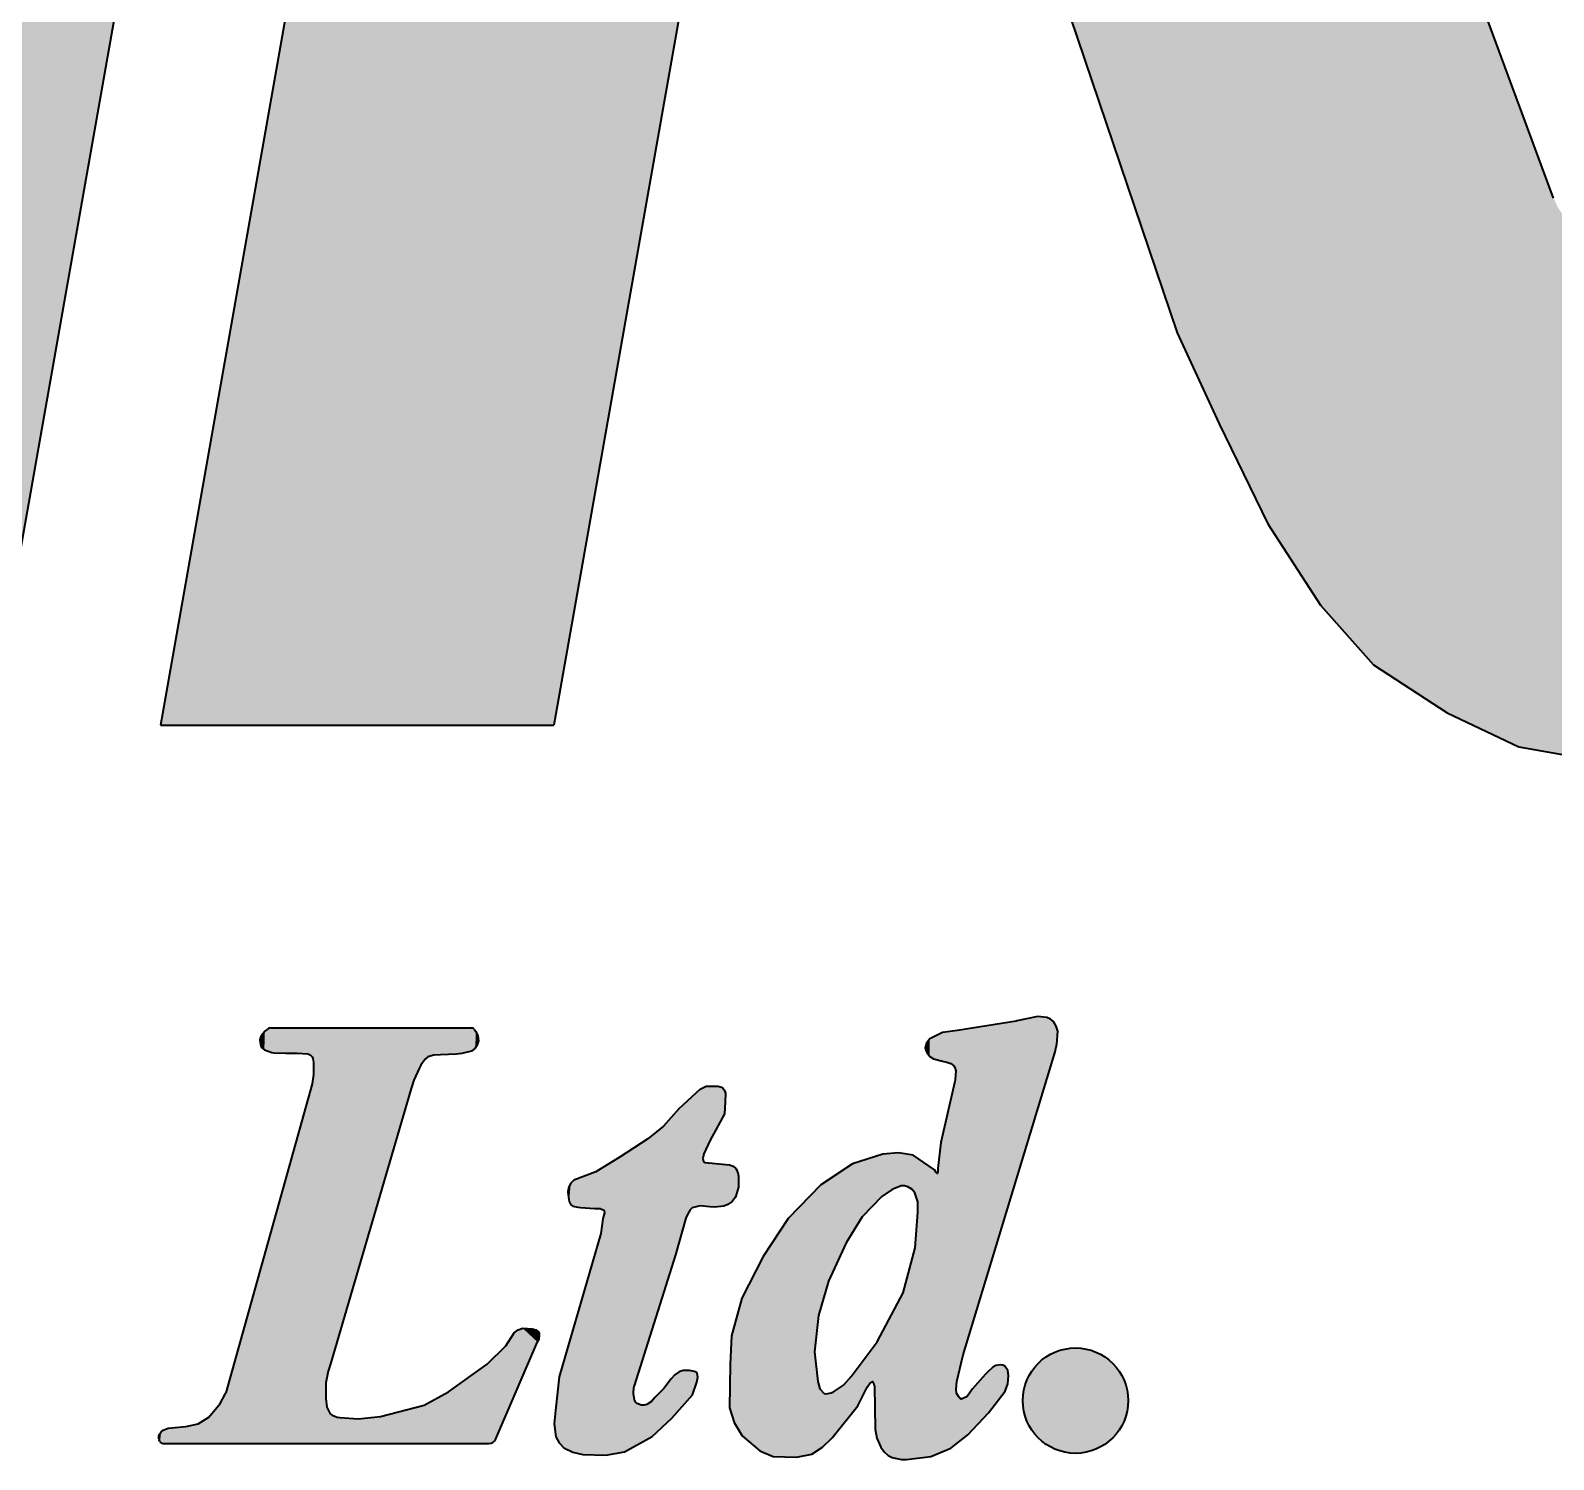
# Model space of a CAD drawing. Extents: x 23 to 417, y 3 to 294.
# Drawn here: x 320.737 to 325.714, y 39.376 to 44.043 of the extents above; entities that cross this region are included whole.
import ezdxf

# ---------------------------------------------------------------- set-up
doc = ezdxf.new("R2010")
doc.units = 0

msp = doc.modelspace()

# ---------------------------------------------------------------- linework, layer by layer
at = {"color": 6, "lineweight": 35, "ltscale": 0.145955}
msp.add_line((321.6192, 47.5235), (320.6027, 41.7745), dxfattribs=at)
msp.add_line((321.6192, 47.5235), (320.6027, 41.7745), dxfattribs=at)
at = {"color": 6, "lineweight": 35, "ltscale": 0.084645}
msp.add_line((325.7137, 43.4958), (324.5371, 46.6706), dxfattribs=at)
msp.add_line((325.7137, 43.4958), (324.5371, 46.6706), dxfattribs=at)
at = {"color": 6, "lineweight": 35, "ltscale": 0.120883}
msp.add_line((322.0036, 46.5359), (321.1617, 41.7745), dxfattribs=at)
msp.add_line((322.0036, 46.5359), (321.1617, 41.7745), dxfattribs=at)
at = {"color": 6, "lineweight": 35, "ltscale": 0.073752}
msp.add_line((323.5381, 45.8505), (324.4835, 43.056), dxfattribs=at)
msp.add_line((323.5381, 45.8505), (324.4835, 43.056), dxfattribs=at)
at = {"color": 6, "lineweight": 35, "ltscale": 0.102761}
msp.add_line((323.1633, 45.8221), (322.4476, 41.7745), dxfattribs=at)
msp.add_line((323.1633, 45.8221), (322.4476, 41.7745), dxfattribs=at)
at = {"color": 6, "lineweight": 35, "ltscale": 0.032148}
msp.add_line((321.1617, 41.7745), (322.4476, 41.7745), dxfattribs=at)
msp.add_line((321.1617, 41.7745), (322.4476, 41.7745), dxfattribs=at)
at = {"color": 6, "lineweight": 35, "ltscale": 0.016447}
msp.add_line((321.5203, 40.7853), (322.1782, 40.7853), dxfattribs=at)
msp.add_line((321.5203, 40.7853), (322.1782, 40.7853), dxfattribs=at)
at = {"color": 6, "lineweight": 35, "ltscale": 0.026195}
msp.add_line((321.6572, 40.6031), (321.3758, 39.5938), dxfattribs=at)
msp.add_line((321.6572, 40.6031), (321.3758, 39.5938), dxfattribs=at)
at = {"color": 6, "lineweight": 35, "ltscale": 0.023342}
msp.add_line((321.9817, 40.5876), (321.7187, 39.6917), dxfattribs=at)
msp.add_line((321.9817, 40.5876), (321.7187, 39.6917), dxfattribs=at)
at = {"color": 6, "lineweight": 35, "ltscale": 0.012203}
msp.add_line((322.601, 40.1142), (322.4649, 39.6454), dxfattribs=at)
msp.add_line((322.601, 40.1142), (322.4649, 39.6454), dxfattribs=at)
at = {"color": 6, "lineweight": 35, "ltscale": 0.011218}
msp.add_line((322.8448, 40.0444), (322.7097, 39.6165), dxfattribs=at)
msp.add_line((322.8448, 40.0444), (322.7097, 39.6165), dxfattribs=at)
at = {"color": 6, "lineweight": 35, "ltscale": 0.008612}
msp.add_line((322.2576, 39.4432), (322.3938, 39.7596), dxfattribs=at)
msp.add_line((322.2576, 39.4432), (322.3938, 39.7596), dxfattribs=at)
at = {"color": 6, "lineweight": 35, "ltscale": 0.026621}
msp.add_line((321.1705, 39.4286), (322.2353, 39.4286), dxfattribs=at)
msp.add_line((321.1705, 39.4286), (322.2353, 39.4286), dxfattribs=at)
at = {"color": 6, "lineweight": 35}
for points in [[(324.4835, 43.056), (324.6216, 42.7583), (324.7799, 42.4321), (324.952, 42.1658), (325.1259, 41.971), (325.3662, 41.8139), (325.6001, 41.7036), (325.859, 41.6573), (326.1875, 41.647), (326.3963, 41.6837), (326.5952, 41.7595), (326.6731, 41.8023), (326.9092, 41.9966), (327.1199, 42.3052), (327.2743, 42.7155), (327.3642, 43.1544), (327.4202, 43.4604), (327.4366, 43.5605)], [(324.4835, 43.056), (324.6216, 42.7583), (324.7799, 42.4321), (324.952, 42.1658), (325.1259, 41.971), (325.3662, 41.8139), (325.6001, 41.7036), (325.859, 41.6573), (326.1875, 41.647), (326.3963, 41.6837), (326.5952, 41.7595), (326.6731, 41.8023), (326.9092, 41.9966), (327.1199, 42.3052), (327.2743, 42.7155), (327.3642, 43.1544), (327.4202, 43.4604), (327.4366, 43.5605)], [(321.515, 40.7833), (321.5032, 40.7746), (321.4936, 40.7636), (321.4894, 40.7548), (321.4872, 40.7451), (321.4896, 40.7266), (321.4926, 40.7217), (321.5015, 40.714), (321.526, 40.7053), (321.5325, 40.7042), (321.5714, 40.703), (321.6103, 40.7024), (321.6436, 40.7008), (321.6512, 40.6969), (321.6572, 40.6912), (321.6602, 40.6854), (321.6624, 40.6721), (321.6625, 40.6651), (321.6619, 40.633), (321.6599, 40.6176), (321.6572, 40.6031)], [(321.515, 40.7833), (321.5032, 40.7746), (321.4936, 40.7636), (321.4894, 40.7548), (321.4872, 40.7451), (321.4896, 40.7266), (321.4926, 40.7217), (321.5015, 40.714), (321.526, 40.7053), (321.5325, 40.7042), (321.5714, 40.703), (321.6103, 40.7024), (321.6436, 40.7008), (321.6512, 40.6969), (321.6572, 40.6912), (321.6602, 40.6854), (321.6624, 40.6721), (321.6625, 40.6651), (321.6619, 40.633), (321.6599, 40.6176), (321.6572, 40.6031)], [(322.1871, 40.7818), (322.1928, 40.7739), (322.1994, 40.7593), (322.2007, 40.7431), (322.1973, 40.7299), (322.1903, 40.7187), (322.1781, 40.7095), (322.1466, 40.7014), (322.1298, 40.7), (322.0774, 40.697), (322.0553, 40.6961), (322.0354, 40.6905), (322.0266, 40.6836), (322.0129, 40.6638), (322.0072, 40.6528), (321.9899, 40.6151), (321.9817, 40.5876)], [(322.1871, 40.7818), (322.1928, 40.7739), (322.1994, 40.7593), (322.2007, 40.7431), (322.1973, 40.7299), (322.1903, 40.7187), (322.1781, 40.7095), (322.1466, 40.7014), (322.1298, 40.7), (322.0774, 40.697), (322.0553, 40.6961), (322.0354, 40.6905), (322.0266, 40.6836), (322.0129, 40.6638), (322.0072, 40.6528), (321.9899, 40.6151), (321.9817, 40.5876)], [(322.9256, 40.5854), (322.8559, 40.5207), (322.8058, 40.4648), (322.7539, 40.4233), (322.6643, 40.3646), (322.5847, 40.3155), (322.5122, 40.2881), (322.5028, 40.2783), (322.4962, 40.2666), (322.4933, 40.2499), (322.4947, 40.2318), (322.4974, 40.2187), (322.5032, 40.208), (322.5095, 40.2037), (322.5259, 40.1995), (322.5346, 40.1985), (322.58, 40.1953), (322.5984, 40.1953), (322.6111, 40.1905), (322.6122, 40.1881), (322.6126, 40.1817), (322.6088, 40.1657), (322.6076, 40.1616), (322.601, 40.1142)], [(322.9256, 40.5854), (322.8559, 40.5207), (322.8058, 40.4648), (322.7539, 40.4233), (322.6643, 40.3646), (322.5847, 40.3155), (322.5122, 40.2881), (322.5028, 40.2783), (322.4962, 40.2666), (322.4933, 40.2499), (322.4947, 40.2318), (322.4974, 40.2187), (322.5032, 40.208), (322.5095, 40.2037), (322.5259, 40.1995), (322.5346, 40.1985), (322.58, 40.1953), (322.5984, 40.1953), (322.6111, 40.1905), (322.6122, 40.1881), (322.6126, 40.1817), (322.6088, 40.1657), (322.6076, 40.1616), (322.601, 40.1142)], [(322.9256, 40.5854), (322.9452, 40.595), (322.9686, 40.595), (322.9827, 40.5951), (322.9954, 40.5921), (323, 40.5884), (323.0038, 40.5835), (323.0085, 40.5717), (323.0075, 40.5425), (323.0046, 40.5045), (322.9769, 40.4525), (322.9584, 40.4184), (322.9376, 40.3738), (322.9337, 40.3594), (322.9358, 40.3487), (322.9373, 40.3475), (322.9413, 40.3461), (322.9514, 40.3451), (322.9541, 40.345), (322.9859, 40.3419), (323.0208, 40.3378), (323.0329, 40.3333), (323.0424, 40.3258), (323.0457, 40.3205), (323.0493, 40.3077), (323.0502, 40.3008), (323.0511, 40.2648), (323.0408, 40.2323), (323.0297, 40.2187), (323.0157, 40.2084), (323.0023, 40.203), (322.9728, 40.2001), (322.957, 40.2012), (322.9254, 40.2042), (322.8992, 40.1978), (322.8927, 40.1914), (322.883, 40.1736), (322.8791, 40.1636), (322.8448, 40.0444)], [(322.9256, 40.5854), (322.9452, 40.595), (322.9686, 40.595), (322.9827, 40.5951), (322.9954, 40.5921), (323, 40.5884), (323.0038, 40.5835), (323.0085, 40.5717), (323.0075, 40.5425), (323.0046, 40.5045), (322.9769, 40.4525), (322.9584, 40.4184), (322.9376, 40.3738), (322.9337, 40.3594), (322.9358, 40.3487), (322.9373, 40.3475), (322.9413, 40.3461), (322.9514, 40.3451), (322.9541, 40.345), (322.9859, 40.3419), (323.0208, 40.3378), (323.0329, 40.3333), (323.0424, 40.3258), (323.0457, 40.3205), (323.0493, 40.3077), (323.0502, 40.3008), (323.0511, 40.2648), (323.0408, 40.2323), (323.0297, 40.2187), (323.0157, 40.2084), (323.0023, 40.203), (322.9728, 40.2001), (322.957, 40.2012), (322.9254, 40.2042), (322.8992, 40.1978), (322.8927, 40.1914), (322.883, 40.1736), (322.8791, 40.1636), (322.8448, 40.0444)], [(321.7187, 39.6917), (321.7101, 39.6643), (321.702, 39.6262), (321.7025, 39.5746), (321.7056, 39.5467), (321.7168, 39.5246), (321.7234, 39.5201), (321.7397, 39.5145), (321.7486, 39.5128), (321.8079, 39.5086), (321.8811, 39.5166), (322.0241, 39.5536), (322.1032, 39.5965), (322.2292, 39.6867), (322.2907, 39.7472), (322.3175, 39.7899), (322.3306, 39.7992), (322.3456, 39.8044), (322.3762, 39.8026), (322.3882, 39.7992), (322.3971, 39.7927), (322.3992, 39.7878), (322.3998, 39.7821), (322.3979, 39.77), (322.3938, 39.7596)], [(321.7187, 39.6917), (321.7101, 39.6643), (321.702, 39.6262), (321.7025, 39.5746), (321.7056, 39.5467), (321.7168, 39.5246), (321.7234, 39.5201), (321.7397, 39.5145), (321.7486, 39.5128), (321.8079, 39.5086), (321.8811, 39.5166), (322.0241, 39.5536), (322.1032, 39.5965), (322.2292, 39.6867), (322.2907, 39.7472), (322.3175, 39.7899), (322.3306, 39.7992), (322.3456, 39.8044), (322.3762, 39.8026), (322.3882, 39.7992), (322.3971, 39.7927), (322.3992, 39.7878), (322.3998, 39.7821), (322.3979, 39.77), (322.3938, 39.7596)], [(322.4649, 39.6454), (322.4532, 39.5363), (322.4482, 39.4921), (322.4539, 39.4498), (322.4646, 39.4302), (322.48, 39.4141), (322.5092, 39.3993), (322.5419, 39.3925), (322.6172, 39.3902), (322.6777, 39.4007), (322.7686, 39.4506), (322.8328, 39.511), (322.9006, 39.587), (322.9148, 39.6287), (322.9178, 39.6442), (322.9155, 39.657), (322.9133, 39.6595), (322.9071, 39.6631), (322.8905, 39.6663), (322.8862, 39.6665), (322.8704, 39.6661), (322.8564, 39.6621), (322.8423, 39.6525), (322.8302, 39.6396), (322.807, 39.608), (322.7784, 39.579), (322.7662, 39.5657), (322.7516, 39.5559), (322.743, 39.5537), (322.7339, 39.5535), (322.7183, 39.5592), (322.7151, 39.5624), (322.7109, 39.5706), (322.7081, 39.5911), (322.708, 39.5965), (322.7097, 39.6165)], [(322.4649, 39.6454), (322.4532, 39.5363), (322.4482, 39.4921), (322.4539, 39.4498), (322.4646, 39.4302), (322.48, 39.4141), (322.5092, 39.3993), (322.5419, 39.3925), (322.6172, 39.3902), (322.6777, 39.4007), (322.7686, 39.4506), (322.8328, 39.511), (322.9006, 39.587), (322.9148, 39.6287), (322.9178, 39.6442), (322.9155, 39.657), (322.9133, 39.6595), (322.9071, 39.6631), (322.8905, 39.6663), (322.8862, 39.6665), (322.8704, 39.6661), (322.8564, 39.6621), (322.8423, 39.6525), (322.8302, 39.6396), (322.807, 39.608), (322.7784, 39.579), (322.7662, 39.5657), (322.7516, 39.5559), (322.743, 39.5537), (322.7339, 39.5535), (322.7183, 39.5592), (322.7151, 39.5624), (322.7109, 39.5706), (322.7081, 39.5911), (322.708, 39.5965), (322.7097, 39.6165)], [(321.1599, 39.4347), (321.1575, 39.4397), (321.1563, 39.4449), (321.1569, 39.4522), (321.1595, 39.4592), (321.1644, 39.4662), (321.1708, 39.4717), (321.1874, 39.4781), (321.2449, 39.4833), (321.2851, 39.4925), (321.3197, 39.5145), (321.3568, 39.5587), (321.3736, 39.5889), (321.3758, 39.5938)], [(321.1599, 39.4347), (321.1575, 39.4397), (321.1563, 39.4449), (321.1569, 39.4522), (321.1595, 39.4592), (321.1644, 39.4662), (321.1708, 39.4717), (321.1874, 39.4781), (321.2449, 39.4833), (321.2851, 39.4925), (321.3197, 39.5145), (321.3568, 39.5587), (321.3736, 39.5889), (321.3758, 39.5938)]]:
    msp.add_lwpolyline(points, dxfattribs=at)
for points in [[(323.6914, 40.3223), (323.6213, 40.3698), (323.573, 40.3777), (323.5223, 40.3729), (323.4231, 40.3415), (323.3202, 40.2732), (323.2133, 40.1631), (323.1313, 40.0385), (323.0616, 39.9031), (323.0283, 39.7802), (323.0233, 39.6875), (323.0215, 39.5441), (323.0364, 39.4961), (323.0623, 39.453), (323.1205, 39.4036), (323.164, 39.3855), (323.2406, 39.3833), (323.2903, 39.3937), (323.3253, 39.4158), (323.3567, 39.4463), (323.4408, 39.5506), (323.4709, 39.6121), (323.4806, 39.6258), (323.489, 39.6302), (323.49, 39.6294), (323.4917, 39.6265), (323.494, 39.6176), (323.4945, 39.6151), (323.4969, 39.4752), (323.5031, 39.4451), (323.5156, 39.4161), (323.5262, 39.4012), (323.5394, 39.3893), (323.5527, 39.3825), (323.5832, 39.3763), (323.5991, 39.3757), (323.6789, 39.3861), (323.7439, 39.4133), (323.8005, 39.4569), (323.8677, 39.5278), (323.9215, 39.5992), (323.9307, 39.6234), (323.9334, 39.6499), (323.9302, 39.667), (323.9211, 39.6801), (323.9146, 39.6834), (323.9072, 39.6849), (323.8917, 39.683), (323.8817, 39.6779), (323.8654, 39.6624), (323.8582, 39.654), (323.8157, 39.6062), (323.7982, 39.5813), (323.7793, 39.5727), (323.7739, 39.5763), (323.769, 39.5818), (323.7635, 39.5929), (323.7615, 39.605), (323.7636, 39.6302), (323.7849, 39.7172), (324.085, 40.7067), (324.0889, 40.7235), (324.0906, 40.7308), (324.0939, 40.7748), (324.0889, 40.7916), (324.08, 40.8058), (324.0704, 40.8141), (324.0585, 40.8195), (324.0287, 40.8221), (323.9605, 40.8083), (323.9584, 40.8078), (323.7657, 40.7764), (323.717, 40.7707), (323.6754, 40.7495), (323.6652, 40.7358), (323.6611, 40.7201), (323.6624, 40.7123), (323.6655, 40.7048), (323.6758, 40.6921), (323.6881, 40.6846), (323.7167, 40.6771), (323.7318, 40.6735), (323.7444, 40.6686), (323.7544, 40.6612), (323.7576, 40.6564), (323.7609, 40.645), (323.759, 40.6174), (323.7577, 40.6102), (323.7117, 40.4114), (323.7021, 40.3264), (323.702, 40.3153), (323.7004, 40.3098), (323.7001, 40.3098), (323.6997, 40.3099), (323.6988, 40.3106), (323.6967, 40.3134), (323.6915, 40.3221)], [(323.6914, 40.3223), (323.6213, 40.3698), (323.573, 40.3777), (323.5223, 40.3729), (323.4231, 40.3415), (323.3202, 40.2732), (323.2133, 40.1631), (323.1313, 40.0385), (323.0616, 39.9031), (323.0283, 39.7802), (323.0233, 39.6875), (323.0215, 39.5441), (323.0364, 39.4961), (323.0623, 39.453), (323.1205, 39.4036), (323.164, 39.3855), (323.2406, 39.3833), (323.2903, 39.3937), (323.3253, 39.4158), (323.3567, 39.4463), (323.4408, 39.5506), (323.4709, 39.6121), (323.4806, 39.6258), (323.489, 39.6302), (323.49, 39.6294), (323.4917, 39.6265), (323.494, 39.6176), (323.4945, 39.6151), (323.4969, 39.4752), (323.5031, 39.4451), (323.5156, 39.4161), (323.5262, 39.4012), (323.5394, 39.3893), (323.5527, 39.3825), (323.5832, 39.3763), (323.5991, 39.3757), (323.6789, 39.3861), (323.7439, 39.4133), (323.8005, 39.4569), (323.8677, 39.5278), (323.9215, 39.5992), (323.9307, 39.6234), (323.9334, 39.6499), (323.9302, 39.667), (323.9211, 39.6801), (323.9146, 39.6834), (323.9072, 39.6849), (323.8917, 39.683), (323.8817, 39.6779), (323.8654, 39.6624), (323.8582, 39.654), (323.8157, 39.6062), (323.7982, 39.5813), (323.7793, 39.5727), (323.7739, 39.5763), (323.769, 39.5818), (323.7635, 39.5929), (323.7615, 39.605), (323.7636, 39.6302), (323.7849, 39.7172), (324.085, 40.7067), (324.0889, 40.7235), (324.0906, 40.7308), (324.0939, 40.7748), (324.0889, 40.7916), (324.08, 40.8058), (324.0704, 40.8141), (324.0585, 40.8195), (324.0287, 40.8221), (323.9605, 40.8083), (323.9584, 40.8078), (323.7657, 40.7764), (323.717, 40.7707), (323.6754, 40.7495), (323.6652, 40.7358), (323.6611, 40.7201), (323.6624, 40.7123), (323.6655, 40.7048), (323.6758, 40.6921), (323.6881, 40.6846), (323.7167, 40.6771), (323.7318, 40.6735), (323.7444, 40.6686), (323.7544, 40.6612), (323.7576, 40.6564), (323.7609, 40.645), (323.759, 40.6174), (323.7577, 40.6102), (323.7117, 40.4114), (323.7021, 40.3264), (323.702, 40.3153), (323.7004, 40.3098), (323.7001, 40.3098), (323.6997, 40.3099), (323.6988, 40.3106), (323.6967, 40.3134), (323.6915, 40.3221)], [(323.5529, 40.2574), (323.5195, 40.2346), (323.4542, 40.1687), (323.4025, 40.0833), (323.3444, 39.9583), (323.3125, 39.8463), (323.2994, 39.7276), (323.3094, 39.6304), (323.3169, 39.6065), (323.3304, 39.5916), (323.3374, 39.5903), (323.3534, 39.5933), (323.3614, 39.5966), (323.3935, 39.6186), (323.4185, 39.6466), (323.5035, 39.7606), (323.5886, 39.9206), (323.6279, 40.0675), (323.6365, 40.1838), (323.6364, 40.2168), (323.6272, 40.2467), (323.6172, 40.2585), (323.604, 40.2667), (323.5935, 40.2694), (323.5827, 40.2694)], [(323.5529, 40.2574), (323.5195, 40.2346), (323.4542, 40.1687), (323.4025, 40.0833), (323.3444, 39.9583), (323.3125, 39.8463), (323.2994, 39.7276), (323.3094, 39.6304), (323.3169, 39.6065), (323.3304, 39.5916), (323.3374, 39.5903), (323.3534, 39.5933), (323.3614, 39.5966), (323.3935, 39.6186), (323.4185, 39.6466), (323.5035, 39.7606), (323.5886, 39.9206), (323.6279, 40.0675), (323.6365, 40.1838), (323.6364, 40.2168), (323.6272, 40.2467), (323.6172, 40.2585), (323.604, 40.2667), (323.5935, 40.2694), (323.5827, 40.2694)]]:
    msp.add_lwpolyline(points, close=True, dxfattribs=at)
msp.add_circle((324.1517, 39.568), 0.1721, dxfattribs=at)
msp.add_circle((324.1517, 39.568), 0.1721, dxfattribs=at)
for centre, radius, start, end in [((321.5214, 40.7746), 0.0108, 95.6957, 126.0242), ((321.5214, 40.7746), 0.0108, 95.6957, 126.0242), ((322.1778, 40.7711), 0.0142, 48.5459, 88.2847), ((322.1778, 40.7711), 0.0142, 48.5459, 88.2847), ((321.1705, 39.4407), 0.0121, 209.3424, 270), ((321.1705, 39.4407), 0.0121, 209.3424, 270), ((322.2353, 39.4528), 0.0242, 270, 336.7085), ((322.2353, 39.4528), 0.0242, 270, 336.7085)]:
    msp.add_arc(centre, radius, start, end, dxfattribs=at)
at = {"color": 6, "lineweight": 5}
for points in [[(324.4835, 43.056), (323.5381, 45.8505), (323.9028, 47.4778), (323.6389, 47.5877)], [(324.4835, 43.056), (323.6389, 47.5877), (323.5381, 45.8505)], [(324.4835, 43.056), (324.1438, 47.2856), (323.6389, 47.5877), (323.9028, 47.4778)], [(322.4476, 41.7745), (322.5117, 47.4199), (323.1633, 45.8221), (322.7476, 47.5531)], [(319.2578, 41.7745), (320.2744, 47.5235), (320.6027, 41.7745), (321.6192, 47.5235)], [(320.2744, 47.5235), (319.2578, 41.7745), (321.6192, 47.5235), (320.6027, 41.7745)], [(324.4835, 43.056), (323.9028, 47.4778), (324.3348, 47.046), (324.1438, 47.2856)], [(322.1297, 46.9314), (322.313, 47.2359), (322.4476, 41.7745), (322.5117, 47.4199)], [(323.1633, 45.8221), (322.5117, 47.4199), (322.4476, 41.7745), (322.313, 47.2359)], [(324.4835, 43.056), (324.45, 46.8557), (324.1438, 47.2856), (324.3348, 47.046)], [(322.4476, 41.7745), (322.313, 47.2359), (322.1297, 46.9314)], [(324.4835, 43.056), (324.3348, 47.046), (324.5371, 46.6706), (324.45, 46.8557)], [(322.4476, 41.7745), (321.1617, 41.7745), (322.1297, 46.9314), (322.0036, 46.5359)], [(322.0036, 46.5359), (321.1617, 41.7745), (322.1297, 46.9314), (322.4476, 41.7745)], [(324.4835, 43.056), (324.6216, 42.7583), (324.45, 46.8557), (324.5371, 46.6706)], [(324.4835, 43.056), (324.5371, 46.6706), (324.6216, 42.7583)], [(325.7137, 43.4958), (324.7799, 42.4321), (324.5371, 46.6706), (324.6216, 42.7583)], [(325.7137, 43.4958), (324.5371, 46.6706), (324.7799, 42.4321), (324.6216, 42.7583)], [(325.7137, 43.4958), (325.1259, 41.971), (324.7799, 42.4321), (324.952, 42.1658)], [(325.7137, 43.4958), (324.7799, 42.4321), (325.1259, 41.971), (324.952, 42.1658)], [(325.7137, 43.4958), (325.6001, 41.7036), (325.1259, 41.971), (325.3662, 41.8139)], [(325.7137, 43.4958), (325.1259, 41.971), (325.6001, 41.7036), (325.3662, 41.8139)], [(325.859, 41.6573), (325.6001, 41.7036), (325.7288, 43.4634), (325.7137, 43.4958)], [(325.859, 41.6573), (325.7137, 43.4958), (325.6001, 41.7036)], [(325.859, 41.6573), (325.749, 43.4339), (325.7137, 43.4958), (325.7288, 43.4634)], [(323.7657, 40.7764), (323.7849, 39.7172), (323.9584, 40.8078)], [(323.7657, 40.7764), (323.7849, 39.7172), (323.9584, 40.8078)], [(324.0889, 40.7235), (324.0266, 40.8219), (323.7849, 39.7172), (323.9584, 40.8078)], [(324.0889, 40.7235), (324.0266, 40.8219), (323.7849, 39.7172), (323.9584, 40.8078)], [(324.0889, 40.7235), (324.0695, 40.8147), (324.0266, 40.8219), (324.0568, 40.8199)], [(324.0889, 40.7235), (324.0695, 40.8147), (324.0266, 40.8219), (324.0568, 40.8199)], [(324.0889, 40.7235), (324.0889, 40.7916), (324.0695, 40.8147), (324.08, 40.8058)], [(324.0889, 40.7235), (324.0889, 40.7916), (324.0695, 40.8147), (324.08, 40.8058)], [(321.4896, 40.7266), (321.4872, 40.7451), (321.4936, 40.7636), (321.4894, 40.7548)], [(321.4894, 40.7548), (321.4872, 40.7451), (321.4936, 40.7636), (321.4896, 40.7266)], [(321.4936, 40.7636), (321.4926, 40.7217), (321.4896, 40.7266)], [(321.4896, 40.7266), (321.4926, 40.7217), (321.4936, 40.7636), (321.5015, 40.714)], [(321.5032, 40.7746), (321.5015, 40.714), (321.4936, 40.7636), (321.4926, 40.7217)], [(321.4936, 40.7636), (321.5015, 40.714), (321.5032, 40.7746), (321.526, 40.7053)], [(321.515, 40.7833), (321.526, 40.7053), (321.5032, 40.7746), (321.5015, 40.714)], [(321.5032, 40.7746), (321.526, 40.7053), (321.515, 40.7833), (321.515, 40.7853)], [(321.515, 40.7853), (322.1871, 40.7853), (321.515, 40.7833), (321.526, 40.7053)], [(322.1871, 40.7853), (321.515, 40.7853), (321.5325, 40.7042), (321.526, 40.7053)], [(322.1871, 40.7853), (321.5714, 40.703), (321.526, 40.7053), (321.5325, 40.7042)], [(322.1871, 40.7853), (321.5325, 40.7042), (321.6103, 40.7024), (321.5714, 40.703)], [(322.1871, 40.7853), (321.6436, 40.7008), (321.5714, 40.703), (321.6103, 40.7024)], [(322.1871, 40.7853), (321.6103, 40.7024), (321.6512, 40.6969), (321.6436, 40.7008)], [(322.1871, 40.7853), (321.6572, 40.6912), (321.6436, 40.7008), (321.6512, 40.6969)], [(322.1871, 40.7853), (321.6512, 40.6969), (321.6602, 40.6854), (321.6572, 40.6912)], [(322.1871, 40.7853), (321.6624, 40.6721), (321.6572, 40.6912), (321.6602, 40.6854)], [(322.1871, 40.7853), (321.6602, 40.6854), (321.6625, 40.6651), (321.6624, 40.6721)], [(321.6625, 40.6651), (321.6624, 40.6721), (322.0354, 40.6905), (322.1871, 40.7853)], [(322.1871, 40.7853), (321.6625, 40.6651), (322.0553, 40.6961), (322.0354, 40.6905)], [(322.1871, 40.7853), (322.0774, 40.697), (322.0354, 40.6905), (322.0553, 40.6961)], [(322.1871, 40.7853), (322.0553, 40.6961), (322.1298, 40.7), (322.0774, 40.697)], [(322.1871, 40.7853), (322.1466, 40.7014), (322.0774, 40.697), (322.1298, 40.7)], [(322.1871, 40.7853), (322.1298, 40.7), (322.1781, 40.7095), (322.1466, 40.7014)], [(322.1466, 40.7014), (322.1871, 40.7853), (322.1781, 40.7095), (322.1871, 40.7818)], [(322.1871, 40.7853), (322.1781, 40.7095), (322.1871, 40.7818)], [(322.1781, 40.7095), (322.1871, 40.7818), (322.1903, 40.7187), (322.1928, 40.7739)], [(322.1903, 40.7187), (322.1871, 40.7818), (322.1781, 40.7095)], [(322.1973, 40.7299), (322.1928, 40.7739), (322.1903, 40.7187), (322.1871, 40.7818)], [(322.1903, 40.7187), (322.1928, 40.7739), (322.1973, 40.7299), (322.1994, 40.7593)], [(322.2007, 40.7431), (322.1994, 40.7593), (322.1973, 40.7299), (322.1928, 40.7739)], [(322.1973, 40.7299), (322.1994, 40.7593), (322.2007, 40.7431)], [(323.717, 40.7707), (323.6754, 40.7495), (323.6881, 40.6846), (323.6758, 40.6921)], [(323.717, 40.7707), (323.6754, 40.7495), (323.6881, 40.6846), (323.6758, 40.6921)], [(323.717, 40.7707), (323.6881, 40.6846), (323.7318, 40.6735), (323.7167, 40.6771)], [(323.717, 40.7707), (323.6881, 40.6846), (323.7318, 40.6735), (323.7167, 40.6771)], [(323.7657, 40.7764), (323.717, 40.7707), (323.7444, 40.6686), (323.7318, 40.6735)], [(323.7657, 40.7764), (323.717, 40.7707), (323.7444, 40.6686), (323.7318, 40.6735)], [(323.7657, 40.7764), (323.7444, 40.6686), (323.7576, 40.6564), (323.7544, 40.6612)], [(323.7657, 40.7764), (323.7444, 40.6686), (323.7576, 40.6564), (323.7544, 40.6612)], [(323.7657, 40.7764), (323.7576, 40.6564), (323.7615, 39.605), (323.7609, 40.645)], [(323.7657, 40.7764), (323.7576, 40.6564), (323.7615, 39.605), (323.7609, 40.645)], [(323.7657, 40.7764), (323.7615, 39.605), (323.7849, 39.7172), (323.7636, 39.6302)], [(323.7657, 40.7764), (323.7615, 39.605), (323.7849, 39.7172), (323.7636, 39.6302)], [(324.0889, 40.7235), (324.0906, 40.7308), (324.0889, 40.7916), (324.0939, 40.7748)], [(324.0889, 40.7235), (324.0906, 40.7308), (324.0889, 40.7916), (324.0939, 40.7748)], [(323.6611, 40.7201), (323.6624, 40.7123), (323.6652, 40.7358), (323.6655, 40.7048)], [(323.6611, 40.7201), (323.6624, 40.7123), (323.6652, 40.7358), (323.6655, 40.7048)], [(323.6652, 40.7358), (323.6655, 40.7048), (323.6754, 40.7495), (323.6758, 40.6921)], [(323.6652, 40.7358), (323.6655, 40.7048), (323.6754, 40.7495), (323.6758, 40.6921)], [(321.7025, 39.5746), (321.6625, 40.6651), (321.6599, 40.6176), (321.6619, 40.633)], [(321.6625, 40.6651), (321.7025, 39.5746), (321.6619, 40.633)], [(321.6625, 40.6651), (322.0354, 40.6905), (322.0129, 40.6638), (322.0266, 40.6836)], [(321.6625, 40.6651), (322.0266, 40.6836), (322.0354, 40.6905)], [(321.6625, 40.6651), (322.0072, 40.6528), (322.0266, 40.6836), (322.0129, 40.6638)], [(321.6625, 40.6651), (322.0129, 40.6638), (321.9899, 40.6151), (322.0072, 40.6528)], [(321.6625, 40.6651), (321.9899, 40.6151), (321.7101, 39.6643), (321.9817, 40.5876)], [(321.6625, 40.6651), (321.7101, 39.6643), (321.7025, 39.5746), (321.702, 39.6262)], [(321.7025, 39.5746), (321.702, 39.6262), (321.6625, 40.6651), (321.7101, 39.6643)], [(321.6625, 40.6651), (321.7101, 39.6643), (321.9817, 40.5876), (321.7187, 39.6917)], [(321.6625, 40.6651), (321.9817, 40.5876), (322.0072, 40.6528), (321.9899, 40.6151)], [(321.7025, 39.5746), (321.6599, 40.6176), (321.3758, 39.5938), (321.6572, 40.6031)], [(321.7025, 39.5746), (321.6572, 40.6031), (321.6619, 40.633), (321.6599, 40.6176)], [(323.7615, 39.605), (323.7577, 40.6102), (323.7439, 39.4133), (323.7117, 40.4114)], [(323.7615, 39.605), (323.7577, 40.6102), (323.7439, 39.4133), (323.7117, 40.4114)], [(323.7609, 40.645), (323.759, 40.6174), (323.7615, 39.605), (323.7577, 40.6102)], [(323.7609, 40.645), (323.759, 40.6174), (323.7615, 39.605), (323.7577, 40.6102)], [(321.7025, 39.5746), (321.7056, 39.5467), (321.6572, 40.6031), (321.3758, 39.5938)], [(321.7101, 39.6643), (321.9817, 40.5876), (321.7187, 39.6917)], [(322.9256, 40.5854), (322.8559, 40.5207), (322.883, 40.1736), (322.8791, 40.1636)], [(322.9256, 40.5854), (322.8791, 40.1636), (322.8559, 40.5207)], [(322.9256, 40.5854), (322.8927, 40.1914), (322.8791, 40.1636), (322.883, 40.1736)], [(322.9256, 40.5854), (322.883, 40.1736), (322.8992, 40.1978), (322.8927, 40.1914)], [(322.9256, 40.5854), (322.9254, 40.2042), (322.8927, 40.1914), (322.8992, 40.1978)], [(322.9256, 40.5854), (322.8992, 40.1978), (322.9337, 40.3594), (322.9254, 40.2042)], [(322.9256, 40.5854), (322.9452, 40.595), (322.9254, 40.2042), (322.9337, 40.3594)], [(322.9256, 40.5854), (322.9337, 40.3594), (322.9452, 40.595)], [(322.9337, 40.3594), (322.9376, 40.3738), (322.9452, 40.595), (322.9584, 40.4184)], [(322.9452, 40.595), (322.9376, 40.3738), (322.9337, 40.3594)], [(322.9686, 40.595), (322.9584, 40.4184), (322.9452, 40.595), (322.9376, 40.3738)], [(322.9452, 40.595), (322.9584, 40.4184), (322.9686, 40.595), (322.9769, 40.4525)], [(322.9827, 40.5951), (322.9769, 40.4525), (322.9686, 40.595), (322.9584, 40.4184)], [(322.9686, 40.595), (322.9769, 40.4525), (322.9827, 40.5951)], [(323.0046, 40.5045), (322.9954, 40.5921), (322.9769, 40.4525), (322.9827, 40.5951)], [(323.0046, 40.5045), (322.9769, 40.4525), (322.9954, 40.5921), (322.9827, 40.5951)], [(323.0046, 40.5045), (323.0038, 40.5835), (322.9954, 40.5921), (323, 40.5884)], [(323.0046, 40.5045), (322.9954, 40.5921), (323.0038, 40.5835), (323, 40.5884)], [(323.0046, 40.5045), (323.0075, 40.5425), (323.0038, 40.5835), (323.0085, 40.5717)], [(323.0046, 40.5045), (323.0038, 40.5835), (323.0075, 40.5425), (323.0085, 40.5717)], [(322.8448, 40.0444), (322.8791, 40.1636), (322.8058, 40.4648), (322.8559, 40.5207)], [(322.8448, 40.0444), (322.8058, 40.4648), (322.8791, 40.1636), (322.8559, 40.5207)], [(322.8448, 40.0444), (322.8058, 40.4648), (322.7097, 39.6165), (322.7539, 40.4233)], [(322.8448, 40.0444), (322.7097, 39.6165), (322.8058, 40.4648), (322.7539, 40.4233)], [(322.6777, 39.4007), (322.6172, 39.3902), (322.7539, 40.4233), (322.6643, 40.3646)], [(322.6643, 40.3646), (322.6777, 39.4007), (322.7539, 40.4233), (322.708, 39.5965)], [(322.6777, 39.4007), (322.7539, 40.4233), (322.7081, 39.5911), (322.708, 39.5965)], [(322.7539, 40.4233), (322.708, 39.5965), (322.7097, 39.6165)], [(322.708, 39.5965), (322.7539, 40.4233), (322.7097, 39.6165)], [(323.7439, 39.4133), (323.7117, 40.4114), (323.7021, 40.3264)], [(323.7439, 39.4133), (323.7117, 40.4114), (323.7021, 40.3264)], [(322.6643, 40.3646), (322.5847, 40.3155), (322.6111, 40.1905), (322.5984, 40.1953)], [(322.6643, 40.3646), (322.5984, 40.1953), (322.5847, 40.3155)], [(322.6643, 40.3646), (322.6122, 40.1881), (322.5984, 40.1953), (322.6111, 40.1905)], [(322.6643, 40.3646), (322.6111, 40.1905), (322.6126, 40.1817), (322.6122, 40.1881)], [(322.6643, 40.3646), (322.6172, 39.3902), (322.6122, 40.1881), (322.6126, 40.1817)], [(322.6126, 40.1817), (322.6172, 39.3902), (322.6643, 40.3646), (322.6777, 39.4007)], [(322.957, 40.2012), (322.9358, 40.3487), (322.9254, 40.2042), (322.9337, 40.3594)], [(322.957, 40.2012), (322.9254, 40.2042), (322.9358, 40.3487), (322.9337, 40.3594)], [(323.4231, 40.3415), (323.4025, 40.0833), (323.5223, 40.3729), (323.4542, 40.1687)], [(323.4231, 40.3415), (323.4025, 40.0833), (323.5223, 40.3729), (323.4542, 40.1687)], [(323.4542, 40.1687), (323.5195, 40.2346), (323.5223, 40.3729), (323.5529, 40.2574)], [(323.4542, 40.1687), (323.5195, 40.2346), (323.5223, 40.3729), (323.5529, 40.2574)], [(323.5223, 40.3729), (323.5529, 40.2574), (323.573, 40.3777), (323.5827, 40.2694)], [(323.5223, 40.3729), (323.5529, 40.2574), (323.573, 40.3777), (323.5827, 40.2694)], [(323.6213, 40.3698), (323.573, 40.3777), (323.5935, 40.2694), (323.5827, 40.2694)], [(323.6213, 40.3698), (323.573, 40.3777), (323.5935, 40.2694), (323.5827, 40.2694)], [(323.6213, 40.3698), (323.5935, 40.2694), (323.6172, 40.2585), (323.604, 40.2667)], [(323.6213, 40.3698), (323.5935, 40.2694), (323.6172, 40.2585), (323.604, 40.2667)], [(323.6213, 40.3698), (323.6172, 40.2585), (323.6914, 40.3223), (323.6272, 40.2467)], [(323.6213, 40.3698), (323.6172, 40.2585), (323.6914, 40.3223), (323.6272, 40.2467)], [(322.5847, 40.3155), (322.5122, 40.2881), (322.5346, 40.1985), (322.5259, 40.1995)], [(322.5847, 40.3155), (322.5346, 40.1985), (322.5122, 40.2881), (322.5259, 40.1995)], [(322.5847, 40.3155), (322.5346, 40.1985), (322.5984, 40.1953), (322.58, 40.1953)], [(322.5847, 40.3155), (322.5984, 40.1953), (322.5346, 40.1985), (322.58, 40.1953)], [(322.957, 40.2012), (322.9413, 40.3461), (322.9358, 40.3487), (322.9373, 40.3475)], [(322.957, 40.2012), (322.9358, 40.3487), (322.9413, 40.3461), (322.9373, 40.3475)], [(322.957, 40.2012), (322.9541, 40.345), (322.9413, 40.3461), (322.9514, 40.3451)], [(322.957, 40.2012), (322.9413, 40.3461), (322.9541, 40.345), (322.9514, 40.3451)], [(322.9859, 40.3419), (322.9541, 40.345), (322.9728, 40.2001), (322.957, 40.2012)], [(322.9859, 40.3419), (322.9728, 40.2001), (322.9541, 40.345), (322.957, 40.2012)], [(322.9859, 40.3419), (322.9728, 40.2001), (323.0208, 40.3378), (323.0023, 40.203)], [(322.9859, 40.3419), (323.0208, 40.3378), (322.9728, 40.2001), (323.0023, 40.203)], [(323.0023, 40.203), (323.0157, 40.2084), (323.0208, 40.3378), (323.0297, 40.2187)], [(323.0208, 40.3378), (323.0157, 40.2084), (323.0023, 40.203)], [(323.0329, 40.3333), (323.0297, 40.2187), (323.0208, 40.3378), (323.0157, 40.2084)], [(323.0208, 40.3378), (323.0297, 40.2187), (323.0329, 40.3333), (323.0408, 40.2323)], [(323.0424, 40.3258), (323.0408, 40.2323), (323.0329, 40.3333), (323.0297, 40.2187)], [(323.0329, 40.3333), (323.0408, 40.2323), (323.0424, 40.3258)], [(323.0511, 40.2648), (323.0457, 40.3205), (323.0408, 40.2323), (323.0424, 40.3258)], [(323.0511, 40.2648), (323.0408, 40.2323), (323.0457, 40.3205), (323.0424, 40.3258)], [(323.0511, 40.2648), (323.0502, 40.3008), (323.0457, 40.3205), (323.0493, 40.3077)], [(323.0511, 40.2648), (323.0457, 40.3205), (323.0502, 40.3008), (323.0493, 40.3077)], [(323.4231, 40.3415), (323.3202, 40.2732), (323.4025, 40.0833), (323.3444, 39.9583)], [(323.4231, 40.3415), (323.3202, 40.2732), (323.4025, 40.0833), (323.3444, 39.9583)], [(323.6365, 40.1838), (323.6914, 40.3223), (323.6364, 40.2168), (323.6272, 40.2467)], [(323.6365, 40.1838), (323.6914, 40.3223), (323.6364, 40.2168), (323.6272, 40.2467)], [(323.6279, 40.0675), (323.6789, 39.3861), (323.6365, 40.1838), (323.6914, 40.3223)], [(323.6279, 40.0675), (323.6789, 39.3861), (323.6365, 40.1838), (323.6914, 40.3223)], [(323.7439, 39.4133), (323.6914, 40.3223), (323.6789, 39.3861)], [(323.7439, 39.4133), (323.6914, 40.3223), (323.6789, 39.3861)], [(323.7439, 39.4133), (323.6967, 40.3134), (323.6914, 40.3223), (323.6915, 40.3221)], [(323.7439, 39.4133), (323.6967, 40.3134), (323.6914, 40.3223), (323.6915, 40.3221)], [(323.7439, 39.4133), (323.6997, 40.3099), (323.6967, 40.3134), (323.6988, 40.3106)], [(323.7439, 39.4133), (323.6997, 40.3099), (323.6967, 40.3134), (323.6988, 40.3106)], [(323.7439, 39.4133), (323.7004, 40.3098), (323.6997, 40.3099), (323.7001, 40.3098)], [(323.7439, 39.4133), (323.7004, 40.3098), (323.6997, 40.3099), (323.7001, 40.3098)], [(323.7439, 39.4133), (323.7021, 40.3264), (323.7004, 40.3098), (323.702, 40.3153)], [(323.7439, 39.4133), (323.7021, 40.3264), (323.7004, 40.3098), (323.702, 40.3153)], [(322.4933, 40.2499), (322.4947, 40.2318), (322.4962, 40.2666), (322.4974, 40.2187)], [(322.4962, 40.2666), (322.4947, 40.2318), (322.4933, 40.2499)], [(322.5028, 40.2783), (322.4974, 40.2187), (322.4962, 40.2666), (322.4947, 40.2318)], [(322.4962, 40.2666), (322.4974, 40.2187), (322.5028, 40.2783), (322.5032, 40.208)], [(322.5122, 40.2881), (322.5032, 40.208), (322.5028, 40.2783), (322.4974, 40.2187)], [(322.5028, 40.2783), (322.5032, 40.208), (322.5122, 40.2881), (322.5095, 40.2037)], [(322.5259, 40.1995), (322.5095, 40.2037), (322.5122, 40.2881), (322.5032, 40.208)], [(322.5122, 40.2881), (322.5095, 40.2037), (322.5259, 40.1995)], [(323.3202, 40.2732), (323.2133, 40.1631), (323.2994, 39.7276), (323.2406, 39.3833)], [(323.3202, 40.2732), (323.2133, 40.1631), (323.2994, 39.7276), (323.2406, 39.3833)], [(323.3202, 40.2732), (323.2994, 39.7276), (323.3444, 39.9583), (323.3125, 39.8463)], [(323.3202, 40.2732), (323.2994, 39.7276), (323.3444, 39.9583), (323.3125, 39.8463)], [(322.6172, 39.3902), (322.6076, 40.1616), (322.5419, 39.3925), (322.601, 40.1142)], [(322.6172, 39.3902), (322.5419, 39.3925), (322.6076, 40.1616), (322.601, 40.1142)], [(322.6172, 39.3902), (322.6126, 40.1817), (322.6076, 40.1616), (322.6088, 40.1657)], [(322.6172, 39.3902), (322.6076, 40.1616), (322.6126, 40.1817), (322.6088, 40.1657)], [(323.1313, 40.0385), (323.164, 39.3855), (323.2133, 40.1631), (323.2406, 39.3833)], [(323.1313, 40.0385), (323.164, 39.3855), (323.2133, 40.1631), (323.2406, 39.3833)], [(322.601, 40.1142), (322.48, 39.4141), (322.4649, 39.6454), (322.4646, 39.4302)], [(322.4649, 39.6454), (322.48, 39.4141), (322.601, 40.1142), (322.5092, 39.3993)], [(322.5419, 39.3925), (322.5092, 39.3993), (322.601, 40.1142), (322.48, 39.4141)], [(322.601, 40.1142), (322.5092, 39.3993), (322.5419, 39.3925)], [(323.5886, 39.9206), (323.5991, 39.3757), (323.6279, 40.0675), (323.6789, 39.3861)], [(323.5886, 39.9206), (323.5991, 39.3757), (323.6279, 40.0675), (323.6789, 39.3861)], [(323.0616, 39.9031), (323.0623, 39.453), (323.1313, 40.0385)], [(323.0616, 39.9031), (323.0623, 39.453), (323.1313, 40.0385)], [(323.0623, 39.453), (323.1205, 39.4036), (323.1313, 40.0385), (323.164, 39.3855)], [(323.0623, 39.453), (323.1205, 39.4036), (323.1313, 40.0385), (323.164, 39.3855)], [(323.5886, 39.9206), (323.5035, 39.7606), (323.5262, 39.4012), (323.5156, 39.4161)], [(323.5886, 39.9206), (323.5035, 39.7606), (323.5262, 39.4012), (323.5156, 39.4161)], [(323.5886, 39.9206), (323.5262, 39.4012), (323.5527, 39.3825), (323.5394, 39.3893)], [(323.5886, 39.9206), (323.5262, 39.4012), (323.5527, 39.3825), (323.5394, 39.3893)], [(323.5527, 39.3825), (323.5832, 39.3763), (323.5886, 39.9206), (323.5991, 39.3757)], [(323.5527, 39.3825), (323.5832, 39.3763), (323.5886, 39.9206), (323.5991, 39.3757)], [(323.0616, 39.9031), (323.0283, 39.7802), (323.0623, 39.453), (323.0364, 39.4961)], [(323.0616, 39.9031), (323.0283, 39.7802), (323.0623, 39.453), (323.0364, 39.4961)], [(322.3938, 39.7596), (322.2576, 39.4432), (322.3175, 39.7899), (322.2907, 39.7472)], [(322.3938, 39.7596), (322.3306, 39.7992), (322.2907, 39.7472), (322.3175, 39.7899)], [(322.3938, 39.7596), (322.3175, 39.7899), (322.3456, 39.8044), (322.3306, 39.7992)], [(322.3938, 39.7596), (322.3762, 39.8026), (322.3306, 39.7992), (322.3456, 39.8044)], [(322.3938, 39.7596), (322.3456, 39.8044), (322.3762, 39.8026)], [(322.3762, 39.8026), (322.3882, 39.7992), (322.3938, 39.7596), (322.3971, 39.7927)], [(322.3938, 39.7596), (322.3882, 39.7992), (322.3762, 39.8026)], [(322.3979, 39.77), (322.3971, 39.7927), (322.3938, 39.7596), (322.3882, 39.7992)], [(322.3938, 39.7596), (322.3971, 39.7927), (322.3979, 39.77), (322.3992, 39.7878)], [(322.3998, 39.7821), (322.3992, 39.7878), (322.3979, 39.77), (322.3971, 39.7927)], [(322.3979, 39.77), (322.3992, 39.7878), (322.3998, 39.7821)], [(323.0233, 39.6875), (323.0215, 39.5441), (323.0283, 39.7802), (323.0364, 39.4961)], [(323.0233, 39.6875), (323.0215, 39.5441), (323.0283, 39.7802), (323.0364, 39.4961)], [(322.2907, 39.7472), (322.2353, 39.4286), (322.2292, 39.6867)], [(322.2907, 39.7472), (322.2292, 39.6867), (322.2371, 39.4286), (322.2353, 39.4286)], [(322.2907, 39.7472), (322.2388, 39.4288), (322.2353, 39.4286), (322.2371, 39.4286)], [(322.2907, 39.7472), (322.2371, 39.4286), (322.2406, 39.4291), (322.2388, 39.4288)], [(322.2907, 39.7472), (322.2423, 39.4296), (322.2388, 39.4288), (322.2406, 39.4291)], [(322.2907, 39.7472), (322.2406, 39.4291), (322.244, 39.4301), (322.2423, 39.4296)], [(322.2907, 39.7472), (322.2456, 39.4308), (322.2423, 39.4296), (322.244, 39.4301)], [(322.2907, 39.7472), (322.244, 39.4301), (322.2471, 39.4316), (322.2456, 39.4308)], [(322.2907, 39.7472), (322.2487, 39.4326), (322.2456, 39.4308), (322.2471, 39.4316)], [(322.2907, 39.7472), (322.2471, 39.4316), (322.2501, 39.4336), (322.2487, 39.4326)], [(322.2907, 39.7472), (322.2514, 39.4347), (322.2487, 39.4326), (322.2501, 39.4336)], [(322.2907, 39.7472), (322.2501, 39.4336), (322.2527, 39.4359), (322.2514, 39.4347)], [(322.2907, 39.7472), (322.2539, 39.4372), (322.2514, 39.4347), (322.2527, 39.4359)], [(322.2907, 39.7472), (322.2527, 39.4359), (322.255, 39.4386), (322.2539, 39.4372)], [(322.2907, 39.7472), (322.256, 39.4401), (322.2539, 39.4372), (322.255, 39.4386)], [(322.2907, 39.7472), (322.255, 39.4386), (322.2568, 39.4416), (322.256, 39.4401)], [(322.2907, 39.7472), (322.2576, 39.4432), (322.256, 39.4401), (322.2568, 39.4416)], [(322.2907, 39.7472), (322.2568, 39.4416), (322.2576, 39.4432)], [(322.3938, 39.7596), (322.2907, 39.7472), (322.2576, 39.4432)], [(323.3253, 39.4158), (323.2994, 39.7276), (323.2903, 39.3937), (323.2406, 39.3833)], [(323.3253, 39.4158), (323.2994, 39.7276), (323.2903, 39.3937), (323.2406, 39.3833)], [(323.3169, 39.6065), (323.3094, 39.6304), (323.3253, 39.4158), (323.2994, 39.7276)], [(323.3169, 39.6065), (323.3094, 39.6304), (323.3253, 39.4158), (323.2994, 39.7276)], [(323.5035, 39.7606), (323.4185, 39.6466), (323.4709, 39.6121), (323.4408, 39.5506)], [(323.5035, 39.7606), (323.4185, 39.6466), (323.4709, 39.6121), (323.4408, 39.5506)], [(323.5035, 39.7606), (323.4709, 39.6121), (323.489, 39.6302), (323.4806, 39.6258)], [(323.5035, 39.7606), (323.4709, 39.6121), (323.489, 39.6302), (323.4806, 39.6258)], [(323.5035, 39.7606), (323.489, 39.6302), (323.4917, 39.6265), (323.49, 39.6294)], [(323.5035, 39.7606), (323.489, 39.6302), (323.4917, 39.6265), (323.49, 39.6294)], [(323.5035, 39.7606), (323.4917, 39.6265), (323.4945, 39.6151), (323.494, 39.6176)], [(323.5035, 39.7606), (323.4917, 39.6265), (323.4945, 39.6151), (323.494, 39.6176)], [(323.5035, 39.7606), (323.4945, 39.6151), (323.5031, 39.4451), (323.4969, 39.4752)], [(323.5035, 39.7606), (323.4945, 39.6151), (323.5031, 39.4451), (323.4969, 39.4752)], [(323.5035, 39.7606), (323.5031, 39.4451), (323.5156, 39.4161)], [(323.5035, 39.7606), (323.5031, 39.4451), (323.5156, 39.4161)], [(324.3107, 39.5021), (324.03, 39.6897), (324.1517, 39.7401), (324.0858, 39.727)], [(324.3107, 39.5021), (324.03, 39.6897), (324.1517, 39.7401), (324.0858, 39.727)], [(324.3107, 39.5021), (324.1517, 39.7401), (324.2734, 39.6897), (324.2176, 39.727)], [(324.3107, 39.5021), (324.1517, 39.7401), (324.2734, 39.6897), (324.2176, 39.727)], [(322.2353, 39.4286), (322.2292, 39.6867), (322.0241, 39.5536), (322.1032, 39.5965)], [(322.2353, 39.4286), (322.1032, 39.5965), (322.2292, 39.6867)], [(322.9006, 39.587), (322.8564, 39.6621), (322.8328, 39.511), (322.8423, 39.6525)], [(322.9006, 39.587), (322.8328, 39.511), (322.8564, 39.6621), (322.8423, 39.6525)], [(322.9006, 39.587), (322.8862, 39.6665), (322.8564, 39.6621), (322.8704, 39.6661)], [(322.9006, 39.587), (322.8564, 39.6621), (322.8862, 39.6665), (322.8704, 39.6661)], [(322.9006, 39.587), (322.9071, 39.6631), (322.8862, 39.6665), (322.8905, 39.6663)], [(322.9006, 39.587), (322.8862, 39.6665), (322.9071, 39.6631), (322.8905, 39.6663)], [(322.9148, 39.6287), (322.9133, 39.6595), (322.9006, 39.587), (322.9071, 39.6631)], [(322.9148, 39.6287), (322.9006, 39.587), (322.9133, 39.6595), (322.9071, 39.6631)], [(323.8677, 39.5278), (323.8817, 39.6779), (323.8582, 39.654), (323.8654, 39.6624)], [(323.8677, 39.5278), (323.8817, 39.6779), (323.8582, 39.654), (323.8654, 39.6624)], [(323.9215, 39.5992), (323.8817, 39.6779), (323.8677, 39.5278)], [(323.9215, 39.5992), (323.8817, 39.6779), (323.8677, 39.5278)], [(323.9215, 39.5992), (323.9072, 39.6849), (323.8817, 39.6779), (323.8917, 39.683)], [(323.9215, 39.5992), (323.9072, 39.6849), (323.8817, 39.6779), (323.8917, 39.683)], [(323.9215, 39.5992), (323.9211, 39.6801), (323.9072, 39.6849), (323.9146, 39.6834)], [(323.9215, 39.5992), (323.9211, 39.6801), (323.9072, 39.6849), (323.9146, 39.6834)], [(323.9302, 39.667), (323.9211, 39.6801), (323.9307, 39.6234), (323.9215, 39.5992)], [(323.9302, 39.667), (323.9211, 39.6801), (323.9307, 39.6234), (323.9215, 39.5992)], [(323.9302, 39.667), (323.9307, 39.6234), (323.9334, 39.6499)], [(323.9302, 39.667), (323.9307, 39.6234), (323.9334, 39.6499)], [(324.3107, 39.5021), (323.9796, 39.568), (324.03, 39.6897), (323.9927, 39.6339)], [(324.3107, 39.5021), (323.9796, 39.568), (324.03, 39.6897), (323.9927, 39.6339)], [(324.3107, 39.5021), (324.2734, 39.6897), (324.3238, 39.568), (324.3107, 39.6339)], [(324.3107, 39.5021), (324.2734, 39.6897), (324.3238, 39.568), (324.3107, 39.6339)], [(322.4532, 39.5363), (322.4482, 39.4921), (322.4649, 39.6454), (322.4539, 39.4498)], [(322.4539, 39.4498), (322.4482, 39.4921), (322.4649, 39.6454), (322.4532, 39.5363)], [(322.4539, 39.4498), (322.4646, 39.4302), (322.4649, 39.6454), (322.48, 39.4141)], [(322.4649, 39.6454), (322.4646, 39.4302), (322.4539, 39.4498)], [(322.8328, 39.511), (322.8423, 39.6525), (322.807, 39.608), (322.8302, 39.6396)], [(322.8328, 39.511), (322.807, 39.608), (322.8423, 39.6525), (322.8302, 39.6396)], [(322.9148, 39.6287), (322.9178, 39.6442), (322.9133, 39.6595), (322.9155, 39.657)], [(322.9148, 39.6287), (322.9133, 39.6595), (322.9178, 39.6442), (322.9155, 39.657)], [(323.4185, 39.6466), (323.3935, 39.6186), (323.4408, 39.5506), (323.3614, 39.5966)], [(323.4185, 39.6466), (323.3935, 39.6186), (323.4408, 39.5506), (323.3614, 39.5966)], [(323.8677, 39.5278), (323.8582, 39.654), (323.8005, 39.4569), (323.8157, 39.6062)], [(323.8677, 39.5278), (323.8582, 39.654), (323.8005, 39.4569), (323.8157, 39.6062)], [(321.7397, 39.5145), (321.7486, 39.5128), (321.3736, 39.5889), (321.3568, 39.5587)], [(321.3568, 39.5587), (321.7486, 39.5128), (321.3736, 39.5889), (321.7397, 39.5145)], [(321.3758, 39.5938), (321.7234, 39.5201), (321.3736, 39.5889), (321.7397, 39.5145)], [(321.3758, 39.5938), (321.3736, 39.5889), (321.7234, 39.5201), (321.7397, 39.5145)], [(321.3758, 39.5938), (321.7056, 39.5467), (321.7234, 39.5201), (321.7168, 39.5246)], [(321.7025, 39.5746), (321.3758, 39.5938), (321.7056, 39.5467)], [(321.3758, 39.5938), (321.7234, 39.5201), (321.7056, 39.5467), (321.7168, 39.5246)], [(322.2353, 39.4286), (321.8811, 39.5166), (322.1032, 39.5965), (322.0241, 39.5536)], [(322.7081, 39.5911), (322.708, 39.5965), (322.7109, 39.5706), (322.6777, 39.4007)], [(322.6777, 39.4007), (322.7081, 39.5911), (322.7109, 39.5706)], [(322.7686, 39.4506), (322.7151, 39.5624), (322.6777, 39.4007), (322.7109, 39.5706)], [(322.7686, 39.4506), (322.6777, 39.4007), (322.7151, 39.5624), (322.7109, 39.5706)], [(322.7686, 39.4506), (322.7784, 39.579), (322.7516, 39.5559), (322.7662, 39.5657)], [(322.7686, 39.4506), (322.7516, 39.5559), (322.7784, 39.579), (322.7662, 39.5657)], [(322.8328, 39.511), (322.807, 39.608), (322.7686, 39.4506), (322.7784, 39.579)], [(322.8328, 39.511), (322.7686, 39.4506), (322.807, 39.608), (322.7784, 39.579)], [(323.3304, 39.5916), (323.3169, 39.6065), (323.3567, 39.4463), (323.3253, 39.4158)], [(323.3304, 39.5916), (323.3169, 39.6065), (323.3567, 39.4463), (323.3253, 39.4158)], [(323.3304, 39.5916), (323.3567, 39.4463), (323.3374, 39.5903)], [(323.3304, 39.5916), (323.3567, 39.4463), (323.3374, 39.5903)], [(323.3567, 39.4463), (323.3534, 39.5933), (323.3374, 39.5903)], [(323.3567, 39.4463), (323.3534, 39.5933), (323.3374, 39.5903)], [(323.4408, 39.5506), (323.3614, 39.5966), (323.3567, 39.4463), (323.3534, 39.5933)], [(323.4408, 39.5506), (323.3614, 39.5966), (323.3567, 39.4463), (323.3534, 39.5933)], [(323.7615, 39.605), (323.7439, 39.4133), (323.7635, 39.5929)], [(323.7615, 39.605), (323.7439, 39.4133), (323.7635, 39.5929)], [(323.8005, 39.4569), (323.769, 39.5818), (323.7439, 39.4133), (323.7635, 39.5929)], [(323.8005, 39.4569), (323.769, 39.5818), (323.7439, 39.4133), (323.7635, 39.5929)], [(323.8005, 39.4569), (323.7793, 39.5727), (323.769, 39.5818), (323.7739, 39.5763)], [(323.8005, 39.4569), (323.7793, 39.5727), (323.769, 39.5818), (323.7739, 39.5763)], [(323.8005, 39.4569), (323.8157, 39.6062), (323.7793, 39.5727), (323.7982, 39.5813)], [(323.8005, 39.4569), (323.8157, 39.6062), (323.7793, 39.5727), (323.7982, 39.5813)], [(324.3107, 39.5021), (324.03, 39.4463), (323.9796, 39.568), (323.9927, 39.5021)], [(324.3107, 39.5021), (324.03, 39.4463), (323.9796, 39.568), (323.9927, 39.5021)], [(322.2353, 39.4286), (321.2449, 39.4833), (321.3197, 39.5145), (321.2851, 39.4925)], [(322.2353, 39.4286), (321.3568, 39.5587), (321.2851, 39.4925), (321.3197, 39.5145)], [(322.2353, 39.4286), (321.3197, 39.5145), (321.7486, 39.5128), (321.3568, 39.5587)], [(322.2353, 39.4286), (321.8079, 39.5086), (321.3568, 39.5587), (321.7486, 39.5128)], [(322.2353, 39.4286), (321.7486, 39.5128), (321.8811, 39.5166), (321.8079, 39.5086)], [(322.2353, 39.4286), (322.0241, 39.5536), (321.8079, 39.5086), (321.8811, 39.5166)], [(322.7686, 39.4506), (322.7339, 39.5535), (322.7151, 39.5624), (322.7183, 39.5592)], [(322.7686, 39.4506), (322.7151, 39.5624), (322.7339, 39.5535), (322.7183, 39.5592)], [(322.7686, 39.4506), (322.7516, 39.5559), (322.7339, 39.5535), (322.743, 39.5537)], [(322.7686, 39.4506), (322.7339, 39.5535), (322.7516, 39.5559), (322.743, 39.5537)], [(321.1575, 39.4397), (321.1595, 39.4592), (321.1599, 39.4347), (321.1644, 39.4662)], [(322.2353, 39.4286), (321.1644, 39.4662), (321.1599, 39.4347), (321.1595, 39.4592)], [(322.2353, 39.4286), (321.1599, 39.4286), (321.1708, 39.4717), (321.1644, 39.4662)], [(321.1599, 39.4347), (321.1644, 39.4662), (321.1599, 39.4286)], [(321.1874, 39.4781), (321.1708, 39.4717), (322.2353, 39.4286), (321.1644, 39.4662)], [(322.2353, 39.4286), (321.1708, 39.4717), (321.2449, 39.4833), (321.1874, 39.4781)], [(322.2353, 39.4286), (321.2851, 39.4925), (321.1874, 39.4781), (321.2449, 39.4833)], [(324.3107, 39.5021), (324.1517, 39.3959), (324.03, 39.4463), (324.0858, 39.409)], [(324.3107, 39.5021), (324.1517, 39.3959), (324.03, 39.4463), (324.0858, 39.409)], [(324.3107, 39.5021), (324.2734, 39.4463), (324.1517, 39.3959), (324.2176, 39.409)], [(324.3107, 39.5021), (324.2734, 39.4463), (324.1517, 39.3959), (324.2176, 39.409)], [(321.1563, 39.4449), (321.1569, 39.4522), (321.1575, 39.4397), (321.1595, 39.4592)], [(321.1575, 39.4397), (321.1569, 39.4522), (321.1563, 39.4449)], [(321.1599, 39.4347), (321.1595, 39.4592), (321.1575, 39.4397), (321.1569, 39.4522)], [(322.2353, 39.4286), (321.1599, 39.4347), (321.1599, 39.4286)]]:
    msp.add_solid(points, dxfattribs=at)

doc.saveas('drawing.dxf')
